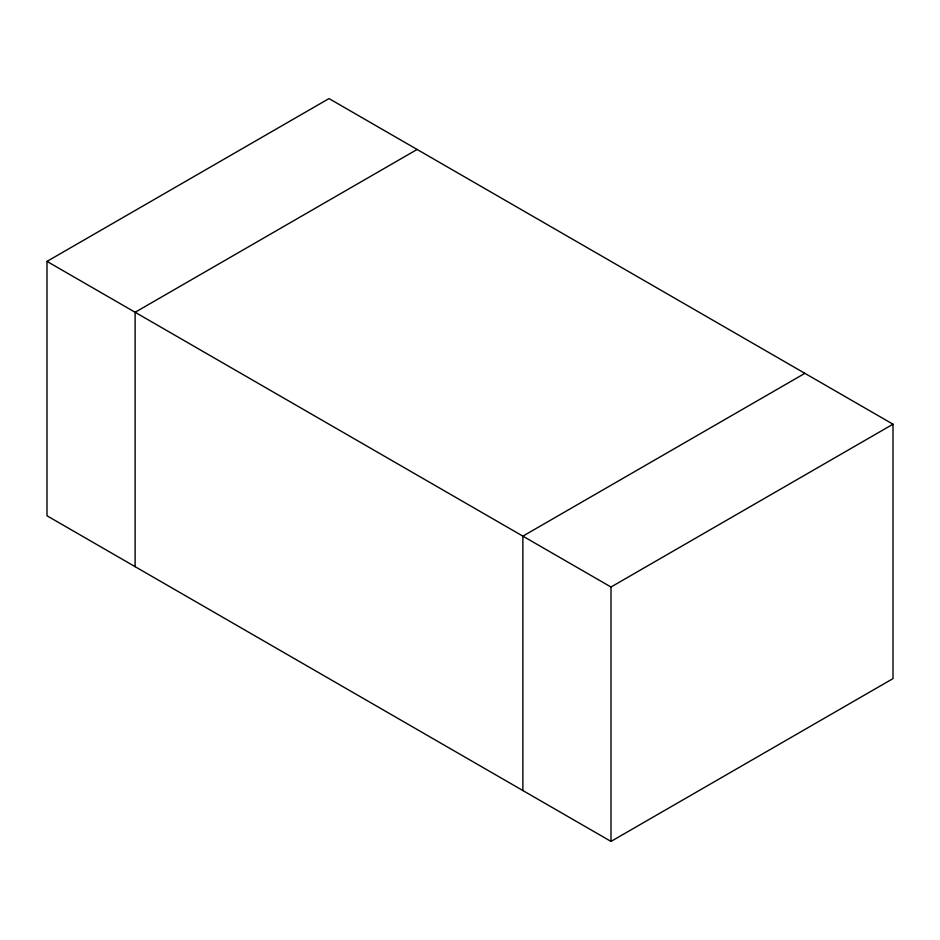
<?xml version="1.0" encoding="UTF-8"?>
<svg xmlns="http://www.w3.org/2000/svg" width="940" height="940" viewBox="0 0 940 940"><rect width="100%" height="100%" fill="white"/><g stroke="black" fill="none" stroke-linecap="round" stroke-linejoin="round"><path stroke-width="1.41" d="M47 261.391L329 98.583L893 424.21L893 678.61L611 841.418L47 515.79L47 261.391L611 587.018L893 424.21M417.125 149.46L135.125 312.28L135.125 566.667M804.875 373.333L522.875 536.141L522.875 790.54M611 587.018L611 841.418"/></g></svg>
